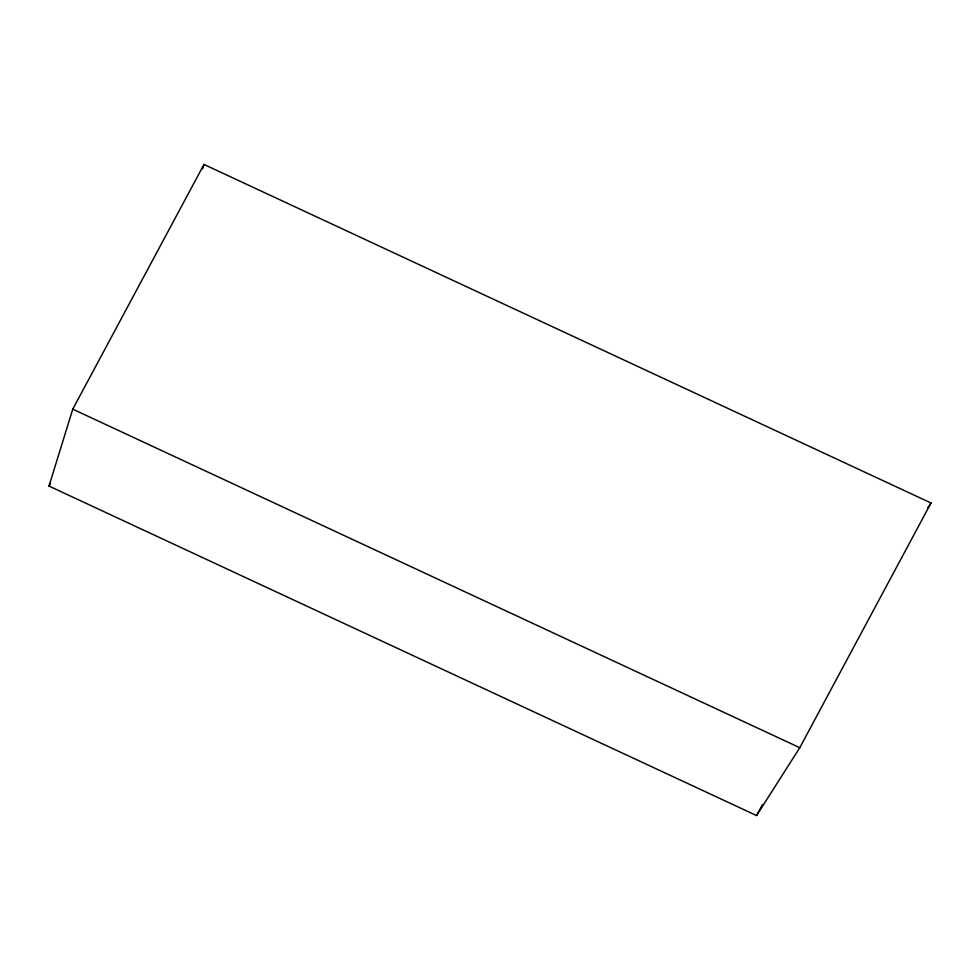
<?xml version="1.0" encoding="UTF-8"?>
<svg xmlns="http://www.w3.org/2000/svg" width="980" height="980" viewBox="0 0 980 980"><rect width="100%" height="100%" fill="white"/><g stroke="black" fill="none" stroke-linecap="round" stroke-linejoin="round"><path stroke-width="1.47" d="M49 486.068L72.765 409.162L203.987 164.444L931 502.985L799.778 747.703L756.572 815.556L49 486.068L50.446 483.385M202.639 168.793L203.987 164.444M756.572 815.556L762.342 804.801M927.742 508.106L931 502.985M72.765 409.162L799.778 747.703"/></g></svg>
